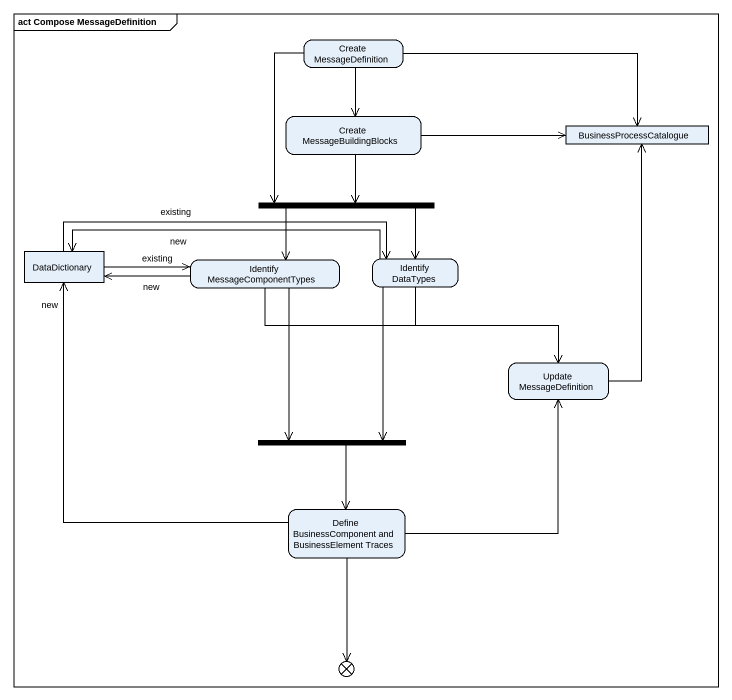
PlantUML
@startuml
mainframe act Compose MessageDefinition
hide empty description
state "Create MessageDefinition" as Create_MessageDefinition
state "Create MessageBuildingBlocks" as Create_MessageBuildingBlocks
state BusinessProcessCatalogue <<object>>
state fork1 <<fork>>
state DataDictionary <<object>>
state "Identify MessageComponentTypes" as Identify
state "Identify DataTypes" as Identify_DataTypes
state "Update MessageDefinition" as Update_MessageDefinition
state fork2 <<join>>
state "Define BusinessComponent and BusinessElement Traces" as Define_BusinessComponent
state flowfinal1 <<end>>
Create_MessageDefinition --> Create_MessageBuildingBlocks
Create_MessageDefinition -right-> BusinessProcessCatalogue
Create_MessageDefinition --> fork1
Create_MessageBuildingBlocks -right-> BusinessProcessCatalogue
Create_MessageBuildingBlocks --> fork1
fork1 --> Identify
fork1 --> Identify_DataTypes
DataDictionary -right-> Identify : new
DataDictionary -right-> Identify_DataTypes : existing
Identify -left-> DataDictionary : existing
Identify -right-> Update_MessageDefinition
Identify --> fork2
Identify_DataTypes -left-> DataDictionary : new
Identify_DataTypes --> Update_MessageDefinition
Identify_DataTypes --> fork2
Update_MessageDefinition -up-> BusinessProcessCatalogue
fork2 --> Define_BusinessComponent
Define_BusinessComponent -up-> DataDictionary : new
Define_BusinessComponent -up-> Update_MessageDefinition
Define_BusinessComponent --> flowfinal1
@enduml
